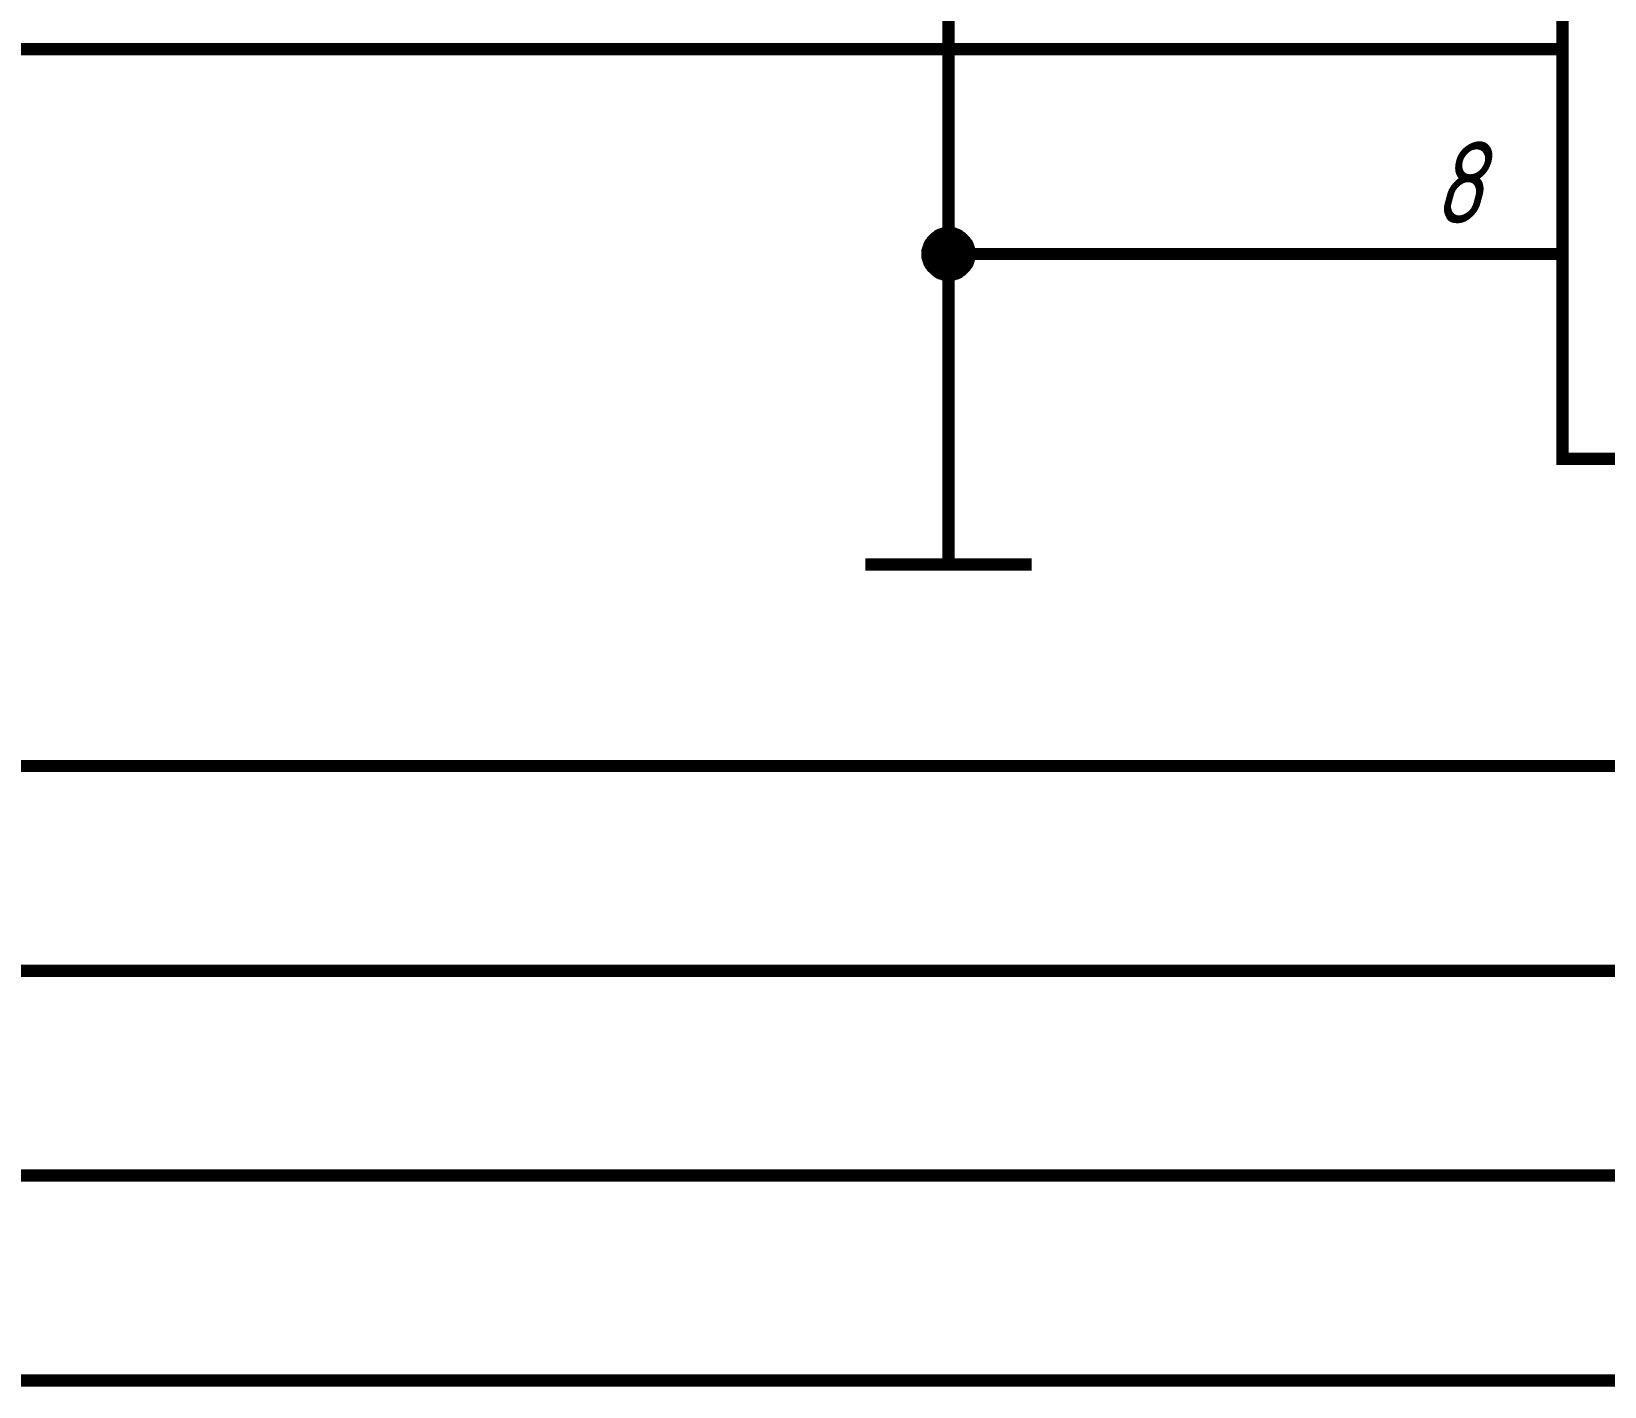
# Model space of a CAD drawing. Extents: x 260 to 1101, y 70 to 664.
# Drawn here: x 441.74 to 480.17, y 529.13 to 562.23 of the extents above; entities that cross this region are included whole.
import ezdxf

# ---------------------------------------------------------------- set-up
doc = ezdxf.new("R2010")
doc.units = 0
doc.header["$MEASUREMENT"] = 0
doc.layers.add('Sheet', color=255, linetype='CONTINUOUS')
doc.styles.add('GOST type A0', font='', dxfattribs={"oblique": 15, "height": 3.5})
doc.styles.get('GOST type A0').set_extended_font_data('GOST type A')

msp = doc.modelspace()

# ---------------------------------------------------------------- linework, layer by layer
at = {"layer": 'Sheet', "const_width": 0.3}
msp.add_lwpolyline([(479.142, 596.791), (506.627, 596.791), (506.627, 551.791), (479.142, 551.791), (479.142, 596.791)], close=True, dxfattribs=at)
at = {"layer": 'Sheet'}
for points, const_width in [([(476.642, 581.786), (464.142, 581.786), (464.142, 556.792)], 0.3), ([(509.127, 571.782), (524.127, 571.782), (524.127, 529.283), (419.157, 529.283), (419.157, 539.286), (414.157, 539.286)], 0.3), ([(414.157, 544.288), (424.157, 544.288), (424.157, 534.284), (521.627, 534.284), (521.627, 566.796), (509.127, 566.796)], 0.3), ([(414.157, 559.293), (434.158, 559.293), (434.158, 561.794), (476.642, 561.794)], 0.3), ([(414.157, 549.29), (429.157, 549.29), (429.157, 539.286), (519.127, 539.286), (519.127, 561.794), (509.127, 561.794)], 0.3), ([(479.142, 561.794), (476.642, 561.794)], 0.3), ([(463.63, 556.792), (463.63, 556.824), (463.63, 556.839), (463.63, 556.87), (463.645, 556.901), (463.645, 556.917), (463.661, 556.948), (463.661, 556.963), (463.676, 556.994), (463.676, 557.01), (463.692, 557.041), (463.707, 557.057), (463.723, 557.072), (463.738, 557.103), (463.754, 557.119), (463.77, 557.134), (463.785, 557.15), (463.801, 557.165), (463.816, 557.181), (463.832, 557.196), (463.863, 557.212), (463.878, 557.227), (463.894, 557.243), (463.925, 557.258), (463.94, 557.258), (463.971, 557.274), (463.987, 557.274), (464.018, 557.29), (464.034, 557.29), (464.065, 557.305), (464.096, 557.305), (464.111, 557.305), (464.142, 557.305)], 0.3), ([(463.63, 556.792), (463.63, 556.824), (463.63, 556.839), (463.63, 556.87), (463.645, 556.901), (463.645, 556.917), (463.661, 556.948), (463.661, 556.963), (463.676, 556.994), (463.676, 557.01), (463.692, 557.041), (463.707, 557.057), (463.723, 557.072), (463.738, 557.103), (463.754, 557.119), (463.77, 557.134), (463.785, 557.15), (463.801, 557.165), (463.816, 557.181), (463.832, 557.196), (463.863, 557.212), (463.878, 557.227), (463.894, 557.243), (463.925, 557.258), (463.94, 557.258), (463.971, 557.274), (463.987, 557.274), (464.018, 557.29), (464.034, 557.29), (464.065, 557.305), (464.096, 557.305), (464.111, 557.305), (464.142, 557.305)], 0.3), ([(463.63, 556.792), (463.63, 556.824), (463.63, 556.839), (463.63, 556.87), (463.645, 556.901), (463.645, 556.917), (463.661, 556.948), (463.661, 556.963), (463.676, 556.994), (463.676, 557.01), (463.692, 557.041), (463.707, 557.057), (463.723, 557.072), (463.738, 557.103), (463.754, 557.119), (463.77, 557.134), (463.785, 557.15), (463.801, 557.165), (463.816, 557.181), (463.832, 557.196), (463.863, 557.212), (463.878, 557.227), (463.894, 557.243), (463.925, 557.258), (463.94, 557.258), (463.971, 557.274), (463.987, 557.274), (464.018, 557.29), (464.034, 557.29), (464.065, 557.305), (464.096, 557.305), (464.111, 557.305), (464.142, 557.305)], 0.3), ([(463.63, 556.792), (463.63, 556.824), (463.63, 556.839), (463.63, 556.87), (463.645, 556.901), (463.645, 556.917), (463.661, 556.948), (463.661, 556.963), (463.676, 556.994), (463.676, 557.01), (463.692, 557.041), (463.707, 557.057), (463.723, 557.072), (463.738, 557.103), (463.754, 557.119), (463.77, 557.134), (463.785, 557.15), (463.801, 557.165), (463.816, 557.181), (463.832, 557.196), (463.863, 557.212), (463.878, 557.227), (463.894, 557.243), (463.925, 557.258), (463.94, 557.258), (463.971, 557.274), (463.987, 557.274), (464.018, 557.29), (464.034, 557.29), (464.065, 557.305), (464.096, 557.305), (464.111, 557.305), (464.142, 557.305)], 0.3), ([(463.63, 556.792), (463.63, 556.824), (463.63, 556.839), (463.63, 556.87), (463.645, 556.901), (463.645, 556.917), (463.661, 556.948), (463.661, 556.963), (463.676, 556.994), (463.676, 557.01), (463.692, 557.041), (463.707, 557.057), (463.723, 557.072), (463.738, 557.103), (463.754, 557.119), (463.77, 557.134), (463.785, 557.15), (463.801, 557.165), (463.816, 557.181), (463.832, 557.196), (463.863, 557.212), (463.878, 557.227), (463.894, 557.243), (463.925, 557.258), (463.94, 557.258), (463.971, 557.274), (463.987, 557.274), (464.018, 557.29), (464.034, 557.29), (464.065, 557.305), (464.096, 557.305), (464.111, 557.305), (464.142, 557.305)], 0.0991), ([(463.63, 556.792), (463.63, 556.824), (463.63, 556.839), (463.63, 556.87), (463.645, 556.901), (463.645, 556.917), (463.661, 556.948), (463.661, 556.963), (463.676, 556.994), (463.676, 557.01), (463.692, 557.041), (463.707, 557.057), (463.723, 557.072), (463.738, 557.103), (463.754, 557.119), (463.77, 557.134), (463.785, 557.15), (463.801, 557.165), (463.816, 557.181), (463.832, 557.196), (463.863, 557.212), (463.878, 557.227), (463.894, 557.243), (463.925, 557.258), (463.94, 557.258), (463.971, 557.274), (463.987, 557.274), (464.018, 557.29), (464.034, 557.29), (464.065, 557.305), (464.096, 557.305), (464.111, 557.305), (464.142, 557.305)], 0.0991), ([(463.63, 556.792), (463.63, 556.824), (463.63, 556.839), (463.63, 556.87), (463.645, 556.901), (463.645, 556.917), (463.661, 556.948), (463.661, 556.963), (463.676, 556.994), (463.676, 557.01), (463.692, 557.041), (463.707, 557.057), (463.723, 557.072), (463.738, 557.103), (463.754, 557.119), (463.77, 557.134), (463.785, 557.15), (463.801, 557.165), (463.816, 557.181), (463.832, 557.196), (463.863, 557.212), (463.878, 557.227), (463.894, 557.243), (463.925, 557.258), (463.94, 557.258), (463.971, 557.274), (463.987, 557.274), (464.018, 557.29), (464.034, 557.29), (464.065, 557.305), (464.096, 557.305), (464.111, 557.305), (464.142, 557.305)], 0.0991), ([(463.63, 556.792), (463.63, 556.824), (463.63, 556.839), (463.63, 556.87), (463.645, 556.901), (463.645, 556.917), (463.661, 556.948), (463.661, 556.963), (463.676, 556.994), (463.676, 557.01), (463.692, 557.041), (463.707, 557.057), (463.723, 557.072), (463.738, 557.103), (463.754, 557.119), (463.77, 557.134), (463.785, 557.15), (463.801, 557.165), (463.816, 557.181), (463.832, 557.196), (463.863, 557.212), (463.878, 557.227), (463.894, 557.243), (463.925, 557.258), (463.94, 557.258), (463.971, 557.274), (463.987, 557.274), (464.018, 557.29), (464.034, 557.29), (464.065, 557.305), (464.096, 557.305), (464.111, 557.305), (464.142, 557.305)], 0.0991), ([(464.142, 557.305), (464.142, 557.305)], 0.3), ([(464.142, 557.305), (464.173, 557.305), (464.189, 557.305), (464.22, 557.305), (464.251, 557.29), (464.266, 557.29), (464.298, 557.274), (464.313, 557.274), (464.344, 557.258), (464.36, 557.258), (464.391, 557.243), (464.406, 557.227), (464.422, 557.212), (464.453, 557.196), (464.468, 557.181), (464.484, 557.165), (464.499, 557.15), (464.515, 557.134), (464.53, 557.119), (464.546, 557.103), (464.561, 557.072), (464.577, 557.057), (464.593, 557.041), (464.608, 557.01), (464.608, 556.994), (464.624, 556.963), (464.624, 556.948), (464.639, 556.917), (464.639, 556.901), (464.655, 556.87), (464.655, 556.839), (464.655, 556.824), (464.655, 556.792)], 0.3), ([(464.142, 557.305), (464.142, 557.305)], 0.3), ([(464.142, 557.305), (464.173, 557.305), (464.189, 557.305), (464.22, 557.305), (464.251, 557.29), (464.266, 557.29), (464.298, 557.274), (464.313, 557.274), (464.344, 557.258), (464.36, 557.258), (464.391, 557.243), (464.406, 557.227), (464.422, 557.212), (464.453, 557.196), (464.468, 557.181), (464.484, 557.165), (464.499, 557.15), (464.515, 557.134), (464.53, 557.119), (464.546, 557.103), (464.561, 557.072), (464.577, 557.057), (464.593, 557.041), (464.608, 557.01), (464.608, 556.994), (464.624, 556.963), (464.624, 556.948), (464.639, 556.917), (464.639, 556.901), (464.655, 556.87), (464.655, 556.839), (464.655, 556.824), (464.655, 556.792)], 0.3), ([(464.142, 557.305), (464.142, 557.305)], 0.3), ([(464.142, 557.305), (464.173, 557.305), (464.189, 557.305), (464.22, 557.305), (464.251, 557.29), (464.266, 557.29), (464.298, 557.274), (464.313, 557.274), (464.344, 557.258), (464.36, 557.258), (464.391, 557.243), (464.406, 557.227), (464.422, 557.212), (464.453, 557.196), (464.468, 557.181), (464.484, 557.165), (464.499, 557.15), (464.515, 557.134), (464.53, 557.119), (464.546, 557.103), (464.561, 557.072), (464.577, 557.057), (464.593, 557.041), (464.608, 557.01), (464.608, 556.994), (464.624, 556.963), (464.624, 556.948), (464.639, 556.917), (464.639, 556.901), (464.655, 556.87), (464.655, 556.839), (464.655, 556.824), (464.655, 556.792)], 0.3), ([(464.142, 557.305), (464.142, 557.305)], 0.3), ([(464.142, 557.305), (464.173, 557.305), (464.189, 557.305), (464.22, 557.305), (464.251, 557.29), (464.266, 557.29), (464.298, 557.274), (464.313, 557.274), (464.344, 557.258), (464.36, 557.258), (464.391, 557.243), (464.406, 557.227), (464.422, 557.212), (464.453, 557.196), (464.468, 557.181), (464.484, 557.165), (464.499, 557.15), (464.515, 557.134), (464.53, 557.119), (464.546, 557.103), (464.561, 557.072), (464.577, 557.057), (464.593, 557.041), (464.608, 557.01), (464.608, 556.994), (464.624, 556.963), (464.624, 556.948), (464.639, 556.917), (464.639, 556.901), (464.655, 556.87), (464.655, 556.839), (464.655, 556.824), (464.655, 556.792)], 0.3), ([(464.142, 557.305), (464.142, 557.305)], 0.0991), ([(464.142, 557.305), (464.173, 557.305), (464.189, 557.305), (464.22, 557.305), (464.251, 557.29), (464.266, 557.29), (464.298, 557.274), (464.313, 557.274), (464.344, 557.258), (464.36, 557.258), (464.391, 557.243), (464.406, 557.227), (464.422, 557.212), (464.453, 557.196), (464.468, 557.181), (464.484, 557.165), (464.499, 557.15), (464.515, 557.134), (464.53, 557.119), (464.546, 557.103), (464.561, 557.072), (464.577, 557.057), (464.593, 557.041), (464.608, 557.01), (464.608, 556.994), (464.624, 556.963), (464.624, 556.948), (464.639, 556.917), (464.639, 556.901), (464.655, 556.87), (464.655, 556.839), (464.655, 556.824), (464.655, 556.792)], 0.0991), ([(464.142, 557.305), (464.142, 557.305)], 0.0991), ([(464.142, 557.305), (464.173, 557.305), (464.189, 557.305), (464.22, 557.305), (464.251, 557.29), (464.266, 557.29), (464.298, 557.274), (464.313, 557.274), (464.344, 557.258), (464.36, 557.258), (464.391, 557.243), (464.406, 557.227), (464.422, 557.212), (464.453, 557.196), (464.468, 557.181), (464.484, 557.165), (464.499, 557.15), (464.515, 557.134), (464.53, 557.119), (464.546, 557.103), (464.561, 557.072), (464.577, 557.057), (464.593, 557.041), (464.608, 557.01), (464.608, 556.994), (464.624, 556.963), (464.624, 556.948), (464.639, 556.917), (464.639, 556.901), (464.655, 556.87), (464.655, 556.839), (464.655, 556.824), (464.655, 556.792)], 0.0991), ([(464.142, 557.305), (464.142, 557.305)], 0.0991), ([(464.142, 557.305), (464.173, 557.305), (464.189, 557.305), (464.22, 557.305), (464.251, 557.29), (464.266, 557.29), (464.298, 557.274), (464.313, 557.274), (464.344, 557.258), (464.36, 557.258), (464.391, 557.243), (464.406, 557.227), (464.422, 557.212), (464.453, 557.196), (464.468, 557.181), (464.484, 557.165), (464.499, 557.15), (464.515, 557.134), (464.53, 557.119), (464.546, 557.103), (464.561, 557.072), (464.577, 557.057), (464.593, 557.041), (464.608, 557.01), (464.608, 556.994), (464.624, 556.963), (464.624, 556.948), (464.639, 556.917), (464.639, 556.901), (464.655, 556.87), (464.655, 556.839), (464.655, 556.824), (464.655, 556.792)], 0.0991), ([(464.142, 557.305), (464.142, 557.305)], 0.0991), ([(464.142, 557.305), (464.173, 557.305), (464.189, 557.305), (464.22, 557.305), (464.251, 557.29), (464.266, 557.29), (464.298, 557.274), (464.313, 557.274), (464.344, 557.258), (464.36, 557.258), (464.391, 557.243), (464.406, 557.227), (464.422, 557.212), (464.453, 557.196), (464.468, 557.181), (464.484, 557.165), (464.499, 557.15), (464.515, 557.134), (464.53, 557.119), (464.546, 557.103), (464.561, 557.072), (464.577, 557.057), (464.593, 557.041), (464.608, 557.01), (464.608, 556.994), (464.624, 556.963), (464.624, 556.948), (464.639, 556.917), (464.639, 556.901), (464.655, 556.87), (464.655, 556.839), (464.655, 556.824), (464.655, 556.792)], 0.0991), ([(414.157, 554.292), (434.158, 554.292), (434.158, 544.288), (514.127, 544.288), (514.127, 556.792), (509.127, 556.792)], 0.3), ([(464.142, 556.28), (464.111, 556.28), (464.096, 556.28), (464.065, 556.28), (464.034, 556.295), (464.018, 556.295), (463.987, 556.311), (463.971, 556.311), (463.94, 556.326), (463.925, 556.326), (463.894, 556.342), (463.878, 556.358), (463.863, 556.373), (463.832, 556.389), (463.816, 556.404), (463.801, 556.42), (463.785, 556.435), (463.77, 556.451), (463.754, 556.466), (463.738, 556.482), (463.723, 556.513), (463.707, 556.528), (463.692, 556.544), (463.676, 556.575), (463.676, 556.591), (463.661, 556.622), (463.661, 556.637), (463.645, 556.668), (463.645, 556.684), (463.63, 556.715), (463.63, 556.746), (463.63, 556.761), (463.63, 556.792)], 0.3), ([(463.63, 556.792), (463.63, 556.792)], 0.3), ([(464.142, 556.28), (464.111, 556.28), (464.096, 556.28), (464.065, 556.28), (464.034, 556.295), (464.018, 556.295), (463.987, 556.311), (463.971, 556.311), (463.94, 556.326), (463.925, 556.326), (463.894, 556.342), (463.878, 556.358), (463.863, 556.373), (463.832, 556.389), (463.816, 556.404), (463.801, 556.42), (463.785, 556.435), (463.77, 556.451), (463.754, 556.466), (463.738, 556.482), (463.723, 556.513), (463.707, 556.528), (463.692, 556.544), (463.676, 556.575), (463.676, 556.591), (463.661, 556.622), (463.661, 556.637), (463.645, 556.668), (463.645, 556.684), (463.63, 556.715), (463.63, 556.746), (463.63, 556.761), (463.63, 556.792)], 0.3), ([(463.63, 556.792), (463.63, 556.792)], 0.3), ([(464.142, 556.28), (464.111, 556.28), (464.096, 556.28), (464.065, 556.28), (464.034, 556.295), (464.018, 556.295), (463.987, 556.311), (463.971, 556.311), (463.94, 556.326), (463.925, 556.326), (463.894, 556.342), (463.878, 556.358), (463.863, 556.373), (463.832, 556.389), (463.816, 556.404), (463.801, 556.42), (463.785, 556.435), (463.77, 556.451), (463.754, 556.466), (463.738, 556.482), (463.723, 556.513), (463.707, 556.528), (463.692, 556.544), (463.676, 556.575), (463.676, 556.591), (463.661, 556.622), (463.661, 556.637), (463.645, 556.668), (463.645, 556.684), (463.63, 556.715), (463.63, 556.746), (463.63, 556.761), (463.63, 556.792)], 0.3), ([(463.63, 556.792), (463.63, 556.792)], 0.3), ([(464.142, 556.28), (464.111, 556.28), (464.096, 556.28), (464.065, 556.28), (464.034, 556.295), (464.018, 556.295), (463.987, 556.311), (463.971, 556.311), (463.94, 556.326), (463.925, 556.326), (463.894, 556.342), (463.878, 556.358), (463.863, 556.373), (463.832, 556.389), (463.816, 556.404), (463.801, 556.42), (463.785, 556.435), (463.77, 556.451), (463.754, 556.466), (463.738, 556.482), (463.723, 556.513), (463.707, 556.528), (463.692, 556.544), (463.676, 556.575), (463.676, 556.591), (463.661, 556.622), (463.661, 556.637), (463.645, 556.668), (463.645, 556.684), (463.63, 556.715), (463.63, 556.746), (463.63, 556.761), (463.63, 556.792)], 0.3), ([(463.63, 556.792), (463.63, 556.792)], 0.3), ([(464.655, 556.792), (464.655, 556.761), (464.655, 556.746), (464.655, 556.715), (464.639, 556.684), (464.639, 556.668), (464.624, 556.637), (464.624, 556.622), (464.608, 556.591), (464.608, 556.575), (464.593, 556.544), (464.577, 556.528), (464.561, 556.513), (464.546, 556.482), (464.53, 556.466), (464.515, 556.451), (464.499, 556.435), (464.484, 556.42), (464.468, 556.404), (464.453, 556.389), (464.422, 556.373), (464.406, 556.358), (464.391, 556.342), (464.36, 556.326), (464.344, 556.326), (464.313, 556.311), (464.298, 556.311), (464.266, 556.295), (464.251, 556.295), (464.22, 556.28), (464.189, 556.28), (464.173, 556.28), (464.142, 556.28)], 0.3), ([(464.142, 554.292), (464.142, 556.792), (476.642, 556.792)], 0.3), ([(464.655, 556.792), (464.655, 556.761), (464.655, 556.746), (464.655, 556.715), (464.639, 556.684), (464.639, 556.668), (464.624, 556.637), (464.624, 556.622), (464.608, 556.591), (464.608, 556.575), (464.593, 556.544), (464.577, 556.528), (464.561, 556.513), (464.546, 556.482), (464.53, 556.466), (464.515, 556.451), (464.499, 556.435), (464.484, 556.42), (464.468, 556.404), (464.453, 556.389), (464.422, 556.373), (464.406, 556.358), (464.391, 556.342), (464.36, 556.326), (464.344, 556.326), (464.313, 556.311), (464.298, 556.311), (464.266, 556.295), (464.251, 556.295), (464.22, 556.28), (464.189, 556.28), (464.173, 556.28), (464.142, 556.28)], 0.3), ([(464.655, 556.792), (464.655, 556.761), (464.655, 556.746), (464.655, 556.715), (464.639, 556.684), (464.639, 556.668), (464.624, 556.637), (464.624, 556.622), (464.608, 556.591), (464.608, 556.575), (464.593, 556.544), (464.577, 556.528), (464.561, 556.513), (464.546, 556.482), (464.53, 556.466), (464.515, 556.451), (464.499, 556.435), (464.484, 556.42), (464.468, 556.404), (464.453, 556.389), (464.422, 556.373), (464.406, 556.358), (464.391, 556.342), (464.36, 556.326), (464.344, 556.326), (464.313, 556.311), (464.298, 556.311), (464.266, 556.295), (464.251, 556.295), (464.22, 556.28), (464.189, 556.28), (464.173, 556.28), (464.142, 556.28)], 0.3), ([(464.655, 556.792), (464.655, 556.761), (464.655, 556.746), (464.655, 556.715), (464.639, 556.684), (464.639, 556.668), (464.624, 556.637), (464.624, 556.622), (464.608, 556.591), (464.608, 556.575), (464.593, 556.544), (464.577, 556.528), (464.561, 556.513), (464.546, 556.482), (464.53, 556.466), (464.515, 556.451), (464.499, 556.435), (464.484, 556.42), (464.468, 556.404), (464.453, 556.389), (464.422, 556.373), (464.406, 556.358), (464.391, 556.342), (464.36, 556.326), (464.344, 556.326), (464.313, 556.311), (464.298, 556.311), (464.266, 556.295), (464.251, 556.295), (464.22, 556.28), (464.189, 556.28), (464.173, 556.28), (464.142, 556.28)], 0.3), ([(464.655, 556.792), (464.655, 556.792), (464.655, 556.792), (464.655, 556.792), (464.655, 556.792), (464.655, 556.792), (464.655, 556.792), (464.655, 556.792), (464.655, 556.792), (464.655, 556.792), (464.655, 556.792), (464.655, 556.792), (464.655, 556.792), (464.655, 556.792), (464.655, 556.792), (464.655, 556.792), (464.655, 556.792), (464.655, 556.792), (464.655, 556.792), (464.655, 556.792), (464.655, 556.792), (464.655, 556.792), (464.655, 556.792), (464.655, 556.792), (464.655, 556.792), (464.655, 556.792), (464.655, 556.792), (464.655, 556.792), (464.655, 556.792), (464.655, 556.792), (464.655, 556.792), (464.655, 556.792), (464.655, 556.792)], 0.3), ([(464.655, 556.792), (464.655, 556.792)], 0.3), ([(464.655, 556.792), (464.655, 556.792), (464.655, 556.792), (464.655, 556.792), (464.655, 556.792), (464.655, 556.792), (464.655, 556.792), (464.655, 556.792), (464.655, 556.792), (464.655, 556.792), (464.655, 556.792), (464.655, 556.792), (464.655, 556.792), (464.655, 556.792), (464.655, 556.792), (464.655, 556.792), (464.655, 556.792), (464.655, 556.792), (464.655, 556.792), (464.655, 556.792), (464.655, 556.792), (464.655, 556.792), (464.655, 556.792), (464.655, 556.792), (464.655, 556.792), (464.655, 556.792), (464.655, 556.792), (464.655, 556.792), (464.655, 556.792), (464.655, 556.792), (464.655, 556.792), (464.655, 556.792), (464.655, 556.792)], 0.3), ([(464.655, 556.792), (464.655, 556.792)], 0.3), ([(464.655, 556.792), (464.655, 556.792), (464.655, 556.792), (464.655, 556.792), (464.655, 556.792), (464.655, 556.792), (464.655, 556.792), (464.655, 556.792), (464.655, 556.792), (464.655, 556.792), (464.655, 556.792), (464.655, 556.792), (464.655, 556.792), (464.655, 556.792), (464.655, 556.792), (464.655, 556.792), (464.655, 556.792), (464.655, 556.792), (464.655, 556.792), (464.655, 556.792), (464.655, 556.792), (464.655, 556.792), (464.655, 556.792), (464.655, 556.792), (464.655, 556.792), (464.655, 556.792), (464.655, 556.792), (464.655, 556.792), (464.655, 556.792), (464.655, 556.792), (464.655, 556.792), (464.655, 556.792), (464.655, 556.792)], 0.3), ([(464.655, 556.792), (464.655, 556.792)], 0.3), ([(464.655, 556.792), (464.655, 556.792), (464.655, 556.792), (464.655, 556.792), (464.655, 556.792), (464.655, 556.792), (464.655, 556.792), (464.655, 556.792), (464.655, 556.792), (464.655, 556.792), (464.655, 556.792), (464.655, 556.792), (464.655, 556.792), (464.655, 556.792), (464.655, 556.792), (464.655, 556.792), (464.655, 556.792), (464.655, 556.792), (464.655, 556.792), (464.655, 556.792), (464.655, 556.792), (464.655, 556.792), (464.655, 556.792), (464.655, 556.792), (464.655, 556.792), (464.655, 556.792), (464.655, 556.792), (464.655, 556.792), (464.655, 556.792), (464.655, 556.792), (464.655, 556.792), (464.655, 556.792), (464.655, 556.792)], 0.3), ([(464.655, 556.792), (464.655, 556.792)], 0.3), ([(479.142, 556.792), (476.642, 556.792)], 0.3), ([(464.142, 556.28), (464.111, 556.28), (464.096, 556.28), (464.065, 556.28), (464.034, 556.295), (464.018, 556.295), (463.987, 556.311), (463.971, 556.311), (463.94, 556.326), (463.925, 556.326), (463.894, 556.342), (463.878, 556.358), (463.863, 556.373), (463.832, 556.389), (463.816, 556.404), (463.801, 556.42), (463.785, 556.435), (463.77, 556.451), (463.754, 556.466), (463.738, 556.482), (463.723, 556.513), (463.707, 556.528), (463.692, 556.544), (463.676, 556.575), (463.676, 556.591), (463.661, 556.622), (463.661, 556.637), (463.645, 556.668), (463.645, 556.684), (463.63, 556.715), (463.63, 556.746), (463.63, 556.761), (463.63, 556.792)], 0.0991), ([(463.63, 556.792), (463.63, 556.792)], 0.0991), ([(464.142, 556.28), (464.111, 556.28), (464.096, 556.28), (464.065, 556.28), (464.034, 556.295), (464.018, 556.295), (463.987, 556.311), (463.971, 556.311), (463.94, 556.326), (463.925, 556.326), (463.894, 556.342), (463.878, 556.358), (463.863, 556.373), (463.832, 556.389), (463.816, 556.404), (463.801, 556.42), (463.785, 556.435), (463.77, 556.451), (463.754, 556.466), (463.738, 556.482), (463.723, 556.513), (463.707, 556.528), (463.692, 556.544), (463.676, 556.575), (463.676, 556.591), (463.661, 556.622), (463.661, 556.637), (463.645, 556.668), (463.645, 556.684), (463.63, 556.715), (463.63, 556.746), (463.63, 556.761), (463.63, 556.792)], 0.0991), ([(463.63, 556.792), (463.63, 556.792)], 0.0991), ([(464.142, 556.28), (464.111, 556.28), (464.096, 556.28), (464.065, 556.28), (464.034, 556.295), (464.018, 556.295), (463.987, 556.311), (463.971, 556.311), (463.94, 556.326), (463.925, 556.326), (463.894, 556.342), (463.878, 556.358), (463.863, 556.373), (463.832, 556.389), (463.816, 556.404), (463.801, 556.42), (463.785, 556.435), (463.77, 556.451), (463.754, 556.466), (463.738, 556.482), (463.723, 556.513), (463.707, 556.528), (463.692, 556.544), (463.676, 556.575), (463.676, 556.591), (463.661, 556.622), (463.661, 556.637), (463.645, 556.668), (463.645, 556.684), (463.63, 556.715), (463.63, 556.746), (463.63, 556.761), (463.63, 556.792)], 0.0991), ([(463.63, 556.792), (463.63, 556.792)], 0.0991), ([(464.142, 556.28), (464.111, 556.28), (464.096, 556.28), (464.065, 556.28), (464.034, 556.295), (464.018, 556.295), (463.987, 556.311), (463.971, 556.311), (463.94, 556.326), (463.925, 556.326), (463.894, 556.342), (463.878, 556.358), (463.863, 556.373), (463.832, 556.389), (463.816, 556.404), (463.801, 556.42), (463.785, 556.435), (463.77, 556.451), (463.754, 556.466), (463.738, 556.482), (463.723, 556.513), (463.707, 556.528), (463.692, 556.544), (463.676, 556.575), (463.676, 556.591), (463.661, 556.622), (463.661, 556.637), (463.645, 556.668), (463.645, 556.684), (463.63, 556.715), (463.63, 556.746), (463.63, 556.761), (463.63, 556.792)], 0.0991), ([(463.63, 556.792), (463.63, 556.792)], 0.0991), ([(464.655, 556.792), (464.655, 556.761), (464.655, 556.746), (464.655, 556.715), (464.639, 556.684), (464.639, 556.668), (464.624, 556.637), (464.624, 556.622), (464.608, 556.591), (464.608, 556.575), (464.593, 556.544), (464.577, 556.528), (464.561, 556.513), (464.546, 556.482), (464.53, 556.466), (464.515, 556.451), (464.499, 556.435), (464.484, 556.42), (464.468, 556.404), (464.453, 556.389), (464.422, 556.373), (464.406, 556.358), (464.391, 556.342), (464.36, 556.326), (464.344, 556.326), (464.313, 556.311), (464.298, 556.311), (464.266, 556.295), (464.251, 556.295), (464.22, 556.28), (464.189, 556.28), (464.173, 556.28), (464.142, 556.28)], 0.0991), ([(464.655, 556.792), (464.655, 556.761), (464.655, 556.746), (464.655, 556.715), (464.639, 556.684), (464.639, 556.668), (464.624, 556.637), (464.624, 556.622), (464.608, 556.591), (464.608, 556.575), (464.593, 556.544), (464.577, 556.528), (464.561, 556.513), (464.546, 556.482), (464.53, 556.466), (464.515, 556.451), (464.499, 556.435), (464.484, 556.42), (464.468, 556.404), (464.453, 556.389), (464.422, 556.373), (464.406, 556.358), (464.391, 556.342), (464.36, 556.326), (464.344, 556.326), (464.313, 556.311), (464.298, 556.311), (464.266, 556.295), (464.251, 556.295), (464.22, 556.28), (464.189, 556.28), (464.173, 556.28), (464.142, 556.28)], 0.0991), ([(464.655, 556.792), (464.655, 556.761), (464.655, 556.746), (464.655, 556.715), (464.639, 556.684), (464.639, 556.668), (464.624, 556.637), (464.624, 556.622), (464.608, 556.591), (464.608, 556.575), (464.593, 556.544), (464.577, 556.528), (464.561, 556.513), (464.546, 556.482), (464.53, 556.466), (464.515, 556.451), (464.499, 556.435), (464.484, 556.42), (464.468, 556.404), (464.453, 556.389), (464.422, 556.373), (464.406, 556.358), (464.391, 556.342), (464.36, 556.326), (464.344, 556.326), (464.313, 556.311), (464.298, 556.311), (464.266, 556.295), (464.251, 556.295), (464.22, 556.28), (464.189, 556.28), (464.173, 556.28), (464.142, 556.28)], 0.0991), ([(464.655, 556.792), (464.655, 556.761), (464.655, 556.746), (464.655, 556.715), (464.639, 556.684), (464.639, 556.668), (464.624, 556.637), (464.624, 556.622), (464.608, 556.591), (464.608, 556.575), (464.593, 556.544), (464.577, 556.528), (464.561, 556.513), (464.546, 556.482), (464.53, 556.466), (464.515, 556.451), (464.499, 556.435), (464.484, 556.42), (464.468, 556.404), (464.453, 556.389), (464.422, 556.373), (464.406, 556.358), (464.391, 556.342), (464.36, 556.326), (464.344, 556.326), (464.313, 556.311), (464.298, 556.311), (464.266, 556.295), (464.251, 556.295), (464.22, 556.28), (464.189, 556.28), (464.173, 556.28), (464.142, 556.28)], 0.0991), ([(464.655, 556.792), (464.655, 556.792), (464.655, 556.792), (464.655, 556.792), (464.655, 556.792), (464.655, 556.792), (464.655, 556.792), (464.655, 556.792), (464.655, 556.792), (464.655, 556.792), (464.655, 556.792), (464.655, 556.792), (464.655, 556.792), (464.655, 556.792), (464.655, 556.792), (464.655, 556.792), (464.655, 556.792), (464.655, 556.792), (464.655, 556.792), (464.655, 556.792), (464.655, 556.792), (464.655, 556.792), (464.655, 556.792), (464.655, 556.792), (464.655, 556.792), (464.655, 556.792), (464.655, 556.792), (464.655, 556.792), (464.655, 556.792), (464.655, 556.792), (464.655, 556.792), (464.655, 556.792), (464.655, 556.792)], 0.0991), ([(464.655, 556.792), (464.655, 556.792)], 0.0991), ([(464.655, 556.792), (464.655, 556.792), (464.655, 556.792), (464.655, 556.792), (464.655, 556.792), (464.655, 556.792), (464.655, 556.792), (464.655, 556.792), (464.655, 556.792), (464.655, 556.792), (464.655, 556.792), (464.655, 556.792), (464.655, 556.792), (464.655, 556.792), (464.655, 556.792), (464.655, 556.792), (464.655, 556.792), (464.655, 556.792), (464.655, 556.792), (464.655, 556.792), (464.655, 556.792), (464.655, 556.792), (464.655, 556.792), (464.655, 556.792), (464.655, 556.792), (464.655, 556.792), (464.655, 556.792), (464.655, 556.792), (464.655, 556.792), (464.655, 556.792), (464.655, 556.792), (464.655, 556.792), (464.655, 556.792)], 0.0991), ([(464.655, 556.792), (464.655, 556.792)], 0.0991), ([(464.655, 556.792), (464.655, 556.792), (464.655, 556.792), (464.655, 556.792), (464.655, 556.792), (464.655, 556.792), (464.655, 556.792), (464.655, 556.792), (464.655, 556.792), (464.655, 556.792), (464.655, 556.792), (464.655, 556.792), (464.655, 556.792), (464.655, 556.792), (464.655, 556.792), (464.655, 556.792), (464.655, 556.792), (464.655, 556.792), (464.655, 556.792), (464.655, 556.792), (464.655, 556.792), (464.655, 556.792), (464.655, 556.792), (464.655, 556.792), (464.655, 556.792), (464.655, 556.792), (464.655, 556.792), (464.655, 556.792), (464.655, 556.792), (464.655, 556.792), (464.655, 556.792), (464.655, 556.792), (464.655, 556.792)], 0.0991), ([(464.655, 556.792), (464.655, 556.792)], 0.0991), ([(464.655, 556.792), (464.655, 556.792), (464.655, 556.792), (464.655, 556.792), (464.655, 556.792), (464.655, 556.792), (464.655, 556.792), (464.655, 556.792), (464.655, 556.792), (464.655, 556.792), (464.655, 556.792), (464.655, 556.792), (464.655, 556.792), (464.655, 556.792), (464.655, 556.792), (464.655, 556.792), (464.655, 556.792), (464.655, 556.792), (464.655, 556.792), (464.655, 556.792), (464.655, 556.792), (464.655, 556.792), (464.655, 556.792), (464.655, 556.792), (464.655, 556.792), (464.655, 556.792), (464.655, 556.792), (464.655, 556.792), (464.655, 556.792), (464.655, 556.792), (464.655, 556.792), (464.655, 556.792), (464.655, 556.792)], 0.0991), ([(464.655, 556.792), (464.655, 556.792)], 0.0991), ([(464.142, 554.292), (464.142, 549.212)], 0.3), ([(462.108, 549.212), (466.176, 549.212)], 0.3)]:
    msp.add_lwpolyline(points, dxfattribs=dict(at, const_width=const_width))
at = {"layer": 'Sheet', "const_width": 0.508}
msp.add_lwpolyline([(463.809, 556.797, 1), (464.317, 556.797, 1)], format="xyb", close=True, dxfattribs=at)

# ---------------------------------------------------------------- texts
at = {"layer": 'Sheet', "style": 'GOST type A0', "oblique": 15}
msp.add_text('8', height=2, dxfattribs=at).set_placement((475.959, 557.538))

doc.saveas('drawing.dxf')
